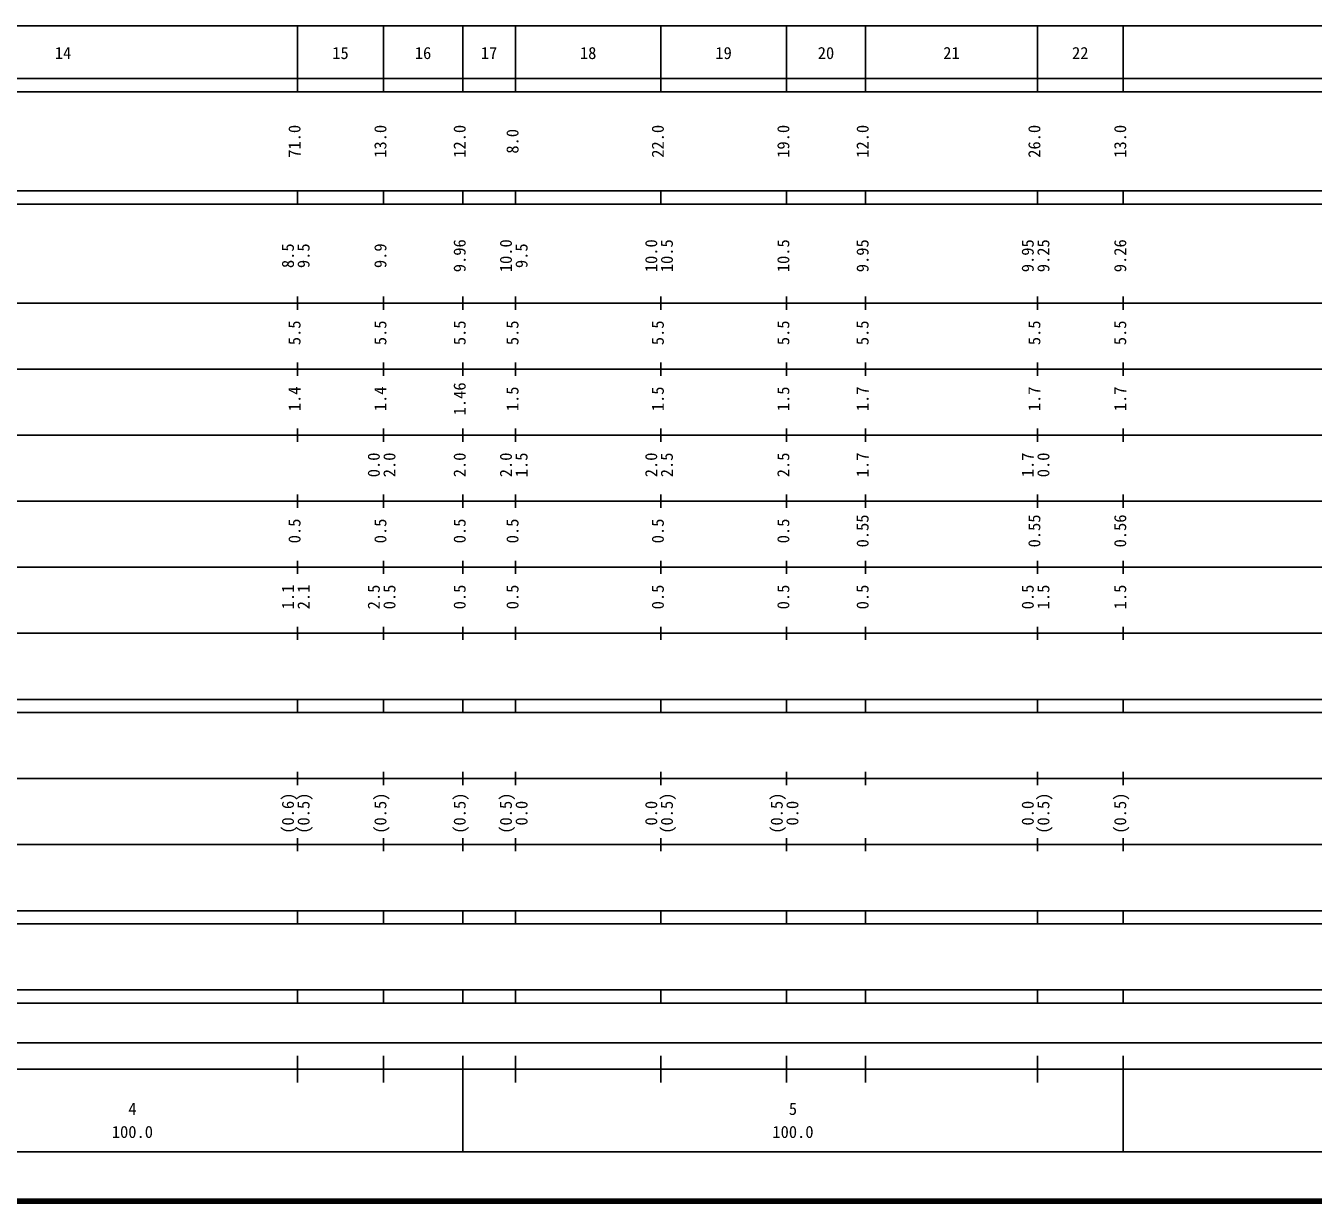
# Model space of a CAD drawing. Units: millimetres on the paper, enlarged 1000 times. Extents: x 40000 to 680000, y 20000 to 380000.
# Drawn here: x 301855 to 496768, y 20000 to 198000 of the extents above; entities that cross this region are included whole.
import ezdxf
from ezdxf.enums import TextEntityAlignment as Align

# ---------------------------------------------------------------- set-up
doc = ezdxf.new("R2010")
doc.units = ezdxf.units.MM
doc.header["$LTSCALE"] = 1000
doc.layers.add('M-TTL', color=2, linetype='Continuous', lineweight=140)
doc.layers.add('M-TTL-BAND', color=7, linetype='Continuous', lineweight=25)
doc.styles.add('ＭＳ ゴシック', font='')
doc.styles.get('ＭＳ ゴシック').set_extended_font_data('MS Gothic')

msp = doc.modelspace()

# ---------------------------------------------------------------- linework, layer by layer
at = {"layer": 'M-TTL'}
msp.add_line((40000, 20000), (680000, 20000), dxfattribs=at)
at = {"layer": 'M-TTL-BAND'}
for p, q in [((68000, 198000), (579000, 198000)), ((343000, 188000), (343000, 198000)), ((356000, 188000), (356000, 198000)), ((368000, 188000), (368000, 198000)), ((376000, 188000), (376000, 198000)), ((398000, 188000), (398000, 198000)), ((417000, 188000), (417000, 198000)), ((429000, 188000), (429000, 198000)), ((455000, 188000), (455000, 198000)), ((468000, 188000), (468000, 198000)), ((40000, 190000), (579000, 190000)), ((40000, 188000), (579000, 188000)), ((40000, 173000), (579000, 173000)), ((343000, 171000), (343000, 173000)), ((356000, 171000), (356000, 173000)), ((368000, 171000), (368000, 173000)), ((376000, 171000), (376000, 173000)), ((398000, 171000), (398000, 173000)), ((417000, 171000), (417000, 173000)), ((429000, 171000), (429000, 173000)), ((455000, 171000), (455000, 173000)), ((468000, 171000), (468000, 173000)), ((40000, 171000), (579000, 171000)), ((40000, 156000), (579000, 156000)), ((343000, 155000), (343000, 157000)), ((356000, 155000), (356000, 157000)), ((368000, 155000), (368000, 157000)), ((376000, 155000), (376000, 157000)), ((398000, 155000), (398000, 157000)), ((417000, 155000), (417000, 157000)), ((429000, 155000), (429000, 157000)), ((455000, 155000), (455000, 157000)), ((468000, 155000), (468000, 157000)), ((343000, 145000), (343000, 147000)), ((356000, 145000), (356000, 147000)), ((368000, 145000), (368000, 147000)), ((376000, 145000), (376000, 147000)), ((398000, 145000), (398000, 147000)), ((417000, 145000), (417000, 147000)), ((429000, 145000), (429000, 147000)), ((455000, 145000), (455000, 147000)), ((468000, 145000), (468000, 147000)), ((46000, 146000), (579000, 146000)), ((343000, 135000), (343000, 137000)), ((356000, 135000), (356000, 137000)), ((368000, 135000), (368000, 137000)), ((376000, 135000), (376000, 137000)), ((398000, 135000), (398000, 137000)), ((417000, 135000), (417000, 137000)), ((429000, 135000), (429000, 137000)), ((455000, 135000), (455000, 137000)), ((468000, 135000), (468000, 137000)), ((52000, 136000), (579000, 136000)), ((343000, 125000), (343000, 127000)), ((356000, 125000), (356000, 127000)), ((368000, 125000), (368000, 127000)), ((376000, 125000), (376000, 127000)), ((398000, 125000), (398000, 127000)), ((417000, 125000), (417000, 127000)), ((429000, 125000), (429000, 127000)), ((455000, 125000), (455000, 127000)), ((468000, 125000), (468000, 127000)), ((46000, 126000), (579000, 126000)), ((343000, 115000), (343000, 117000)), ((356000, 115000), (356000, 117000)), ((368000, 115000), (368000, 117000)), ((376000, 115000), (376000, 117000)), ((398000, 115000), (398000, 117000)), ((417000, 115000), (417000, 117000)), ((429000, 115000), (429000, 117000)), ((455000, 115000), (455000, 117000)), ((468000, 115000), (468000, 117000)), ((52000, 116000), (579000, 116000)), ((46000, 106000), (579000, 106000)), ((343000, 105000), (343000, 107000)), ((356000, 105000), (356000, 107000)), ((368000, 105000), (368000, 107000)), ((376000, 105000), (376000, 107000)), ((398000, 105000), (398000, 107000)), ((417000, 105000), (417000, 107000)), ((429000, 105000), (429000, 107000)), ((455000, 105000), (455000, 107000)), ((468000, 105000), (468000, 107000)), ((40000, 96000), (579000, 96000)), ((343000, 94000), (343000, 96000)), ((356000, 94000), (356000, 96000)), ((368000, 94000), (368000, 96000)), ((376000, 94000), (376000, 96000)), ((398000, 94000), (398000, 96000)), ((417000, 94000), (417000, 96000)), ((429000, 94000), (429000, 96000)), ((455000, 94000), (455000, 96000)), ((468000, 94000), (468000, 96000)), ((40000, 94000), (579000, 94000)), ((49000, 84000), (579000, 84000)), ((343000, 83000), (343000, 85000)), ((356000, 83000), (356000, 85000)), ((368000, 83000), (368000, 85000)), ((376000, 83000), (376000, 85000)), ((398000, 83000), (398000, 85000)), ((417000, 83000), (417000, 85000)), ((429000, 83000), (429000, 85000)), ((455000, 83000), (455000, 85000)), ((468000, 83000), (468000, 85000)), ((343000, 73000), (343000, 75000)), ((356000, 73000), (356000, 75000)), ((368000, 73000), (368000, 75000)), ((376000, 73000), (376000, 75000)), ((398000, 73000), (398000, 75000)), ((417000, 73000), (417000, 75000)), ((429000, 73000), (429000, 75000)), ((455000, 73000), (455000, 75000)), ((468000, 73000), (468000, 75000)), ((40000, 74000), (579000, 74000)), ((40000, 64000), (579000, 64000)), ((343000, 62000), (343000, 64000)), ((356000, 62000), (356000, 64000)), ((368000, 62000), (368000, 64000)), ((376000, 62000), (376000, 64000)), ((398000, 62000), (398000, 64000)), ((417000, 62000), (417000, 64000)), ((429000, 62000), (429000, 64000)), ((455000, 62000), (455000, 64000)), ((468000, 62000), (468000, 64000)), ((40000, 62000), (579000, 62000)), ((40000, 52000), (579000, 52000)), ((343000, 50000), (343000, 52000)), ((356000, 50000), (356000, 52000)), ((368000, 50000), (368000, 52000)), ((376000, 50000), (376000, 52000)), ((398000, 50000), (398000, 52000)), ((417000, 50000), (417000, 52000)), ((429000, 50000), (429000, 52000)), ((455000, 50000), (455000, 52000)), ((468000, 50000), (468000, 52000)), ((40000, 50000), (579000, 50000)), ((71000, 44000), (565000, 44000)), ((343000, 38000), (343000, 42000)), ((356000, 38000), (356000, 42000)), ((368000, 27500), (368000, 42000)), ((376000, 38000), (376000, 42000)), ((398000, 38000), (398000, 42000)), ((417000, 38000), (417000, 42000)), ((429000, 38000), (429000, 42000)), ((455000, 38000), (455000, 42000)), ((468000, 27500), (468000, 42000)), ((40000, 40000), (579000, 40000)), ((68000, 27500), (579000, 27500))]:
    msp.add_line(p, q, dxfattribs=at)

# ---------------------------------------------------------------- texts
at = {"layer": 'M-TTL-BAND', "style": 'ＭＳ ゴシック'}
for s, p in [('14', (307500, 192405)), ('15', (349500, 192405)), ('16', (362000, 192405)), ('17', (372000, 192405)), ('18', (387000, 192405)), ('19', (407500, 192405)), ('20', (423000, 192405)), ('21', (442000, 192405)), ('22', (461500, 192405)), ('4', (318000, 32523)), ('5', (418000, 32523)), ('100.0', (318000, 29033)), ('100.0', (418000, 29033))]:
    msp.add_text(s, height=1833, dxfattribs=at).set_placement(p, align=Align.BOTTOM_CENTER)
for s, p in [('71.0', (344000, 180500)), ('13.0', (357000, 180500)), ('12.0', (369000, 180500)), ('8.0', (377000, 180500)), ('22.0', (399000, 180500)), ('19.0', (418000, 180500)), ('12.0', (430000, 180500)), ('26.0', (456000, 180500)), ('13.0', (469000, 180500)), ('8.5', (343000, 163174)), ('9.5', (345370, 163174)), ('9.9', (357000, 163174)), ('9.96', (369000, 163174)), ('10.0', (376000, 163174)), ('9.5', (378370, 163174)), ('10.0', (398000, 163174)), ('10.5', (400370, 163174)), ('10.5', (418000, 163174)), ('9.95', (430000, 163174)), ('9.95', (455000, 163174)), ('9.25', (457370, 163174)), ('9.26', (469000, 163174)), ('5.5', (344000, 151500)), ('5.5', (357000, 151500)), ('5.5', (369000, 151500)), ('5.5', (377000, 151500)), ('5.5', (399000, 151500)), ('5.5', (418000, 151500)), ('5.5', (430000, 151500)), ('5.5', (456000, 151500)), ('5.5', (469000, 151500)), ('1.4', (344000, 141500)), ('1.4', (357000, 141500)), ('1.46', (369000, 141500)), ('1.5', (377000, 141500)), ('1.5', (399000, 141500)), ('1.5', (418000, 141500)), ('1.7', (430000, 141500)), ('1.7', (456000, 141500)), ('1.7', (469000, 141500)), ('0.0', (356000, 131500)), ('2.0', (358370, 131500)), ('2.0', (369000, 131500)), ('2.0', (376000, 131500)), ('1.5', (378370, 131500)), ('2.0', (398000, 131500)), ('2.5', (400370, 131500)), ('2.5', (418000, 131500)), ('1.7', (430000, 131500)), ('1.7', (455000, 131500)), ('0.0', (457370, 131500)), ('0.5', (344000, 121500)), ('0.5', (357000, 121500)), ('0.5', (369000, 121500)), ('0.5', (377000, 121500)), ('0.5', (399000, 121500)), ('0.5', (418000, 121500)), ('0.55', (430000, 121500)), ('0.55', (456000, 121500)), ('0.56', (469000, 121500)), ('1.1', (343000, 111500)), ('2.1', (345370, 111500)), ('2.5', (356000, 111500)), ('0.5', (358370, 111500)), ('0.5', (369000, 111500)), ('0.5', (377000, 111500)), ('0.5', (399000, 111500)), ('0.5', (418000, 111500)), ('0.5', (430000, 111500)), ('0.5', (455000, 111500)), ('1.5', (457370, 111500)), ('1.5', (469000, 111500)), ('(0.6)', (343000, 78764)), ('(0.5)', (345370, 78764)), ('(0.5)', (357000, 78764)), ('(0.5)', (369000, 78764)), ('(0.5)', (376000, 78764)), ('0.0', (378370, 78764)), ('0.0', (398000, 78764)), ('(0.5)', (400370, 78764)), ('(0.5)', (417000, 78764)), ('0.0', (419370, 78764)), ('0.0', (455000, 78764)), ('(0.5)', (457370, 78764)), ('(0.5)', (469000, 78764))]:
    msp.add_text(s, height=1833, rotation=90, dxfattribs=at).set_placement(p, align=Align.BOTTOM_CENTER)

doc.saveas('drawing.dxf')
